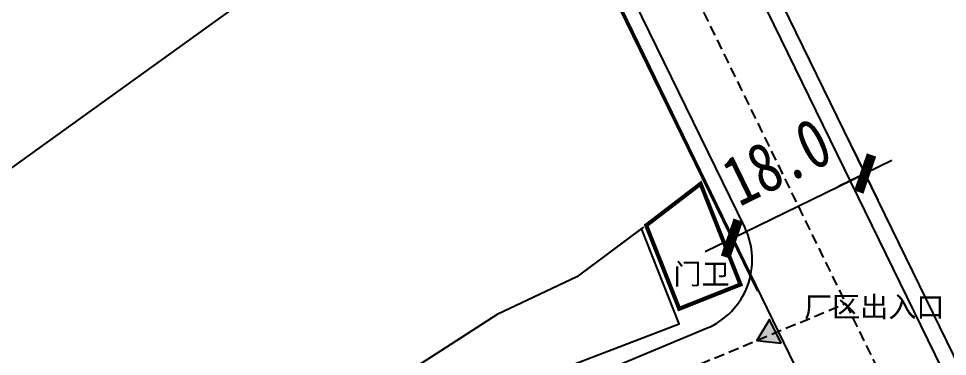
# Model space of a CAD drawing. Extents: x -809667 to 586099, y 3084146 to 3634412.
# Drawn here: x 382631 to 382743.8, y 3085793.6 to 3085834.6 of the extents above; entities that cross this region are included whole.
import ezdxf
from ezdxf.enums import TextEntityAlignment as Align

# ---------------------------------------------------------------- set-up
doc = ezdxf.new("R2010")
doc.units = 0
doc.header["$LTSCALE"] = 0.5
doc.header["$PDSIZE"] = 0.2
doc.linetypes.add('DASHED', pattern=[0.75, 0.5, -0.25])
doc.layers.get('0').update_dxf_attribs({"linetype": 'CONTINUOUS'})
doc.layers.get('Defpoints').update_dxf_attribs({"linetype": 'CONTINUOUS'})
for name, color, linetype in [('0-人行道线', 46, 'CONTINUOUS'), ('DM-尺寸标注', 7, 'CONTINUOUS'), ('JMD', 7, 'CONTINUOUS'), ('建筑', 7, 'CONTINUOUS'), ('文字', 7, 'CONTINUOUS'), ('道路', 4, 'CONTINUOUS')]:
    doc.layers.add(name, color=color, linetype=linetype)
doc.styles.add('DIMST', font='', dxfattribs={"width": 0.8})
doc.styles.get("Standard").update_dxf_attribs({"font": 'rs.shx', "bigfont": 'hztxt.shx'})
doc.styles.add('宋体', font='')
doc.styles.get('DIMST').set_extended_font_data('SimSun')
doc.styles.get('宋体').set_extended_font_data('SimSun')
doc.dimstyles.get("Standard").update_dxf_attribs({"dimtxt": 0.18, "dimasz": 0.18, "dimexe": 0.18, "dimexo": 0.0625, "dimgap": 0.09, "dimtad": 0, "dimtih": 1, "dimtoh": 1, "dimdec": 4, "dimzin": 0, "dimdsep": 46, "dimtxsty": 'Standard', "dimcen": 0.09, "dimadec": 0, "dimazin": 0, "dimtfac": 1, "dimtdec": 4, "dimtofl": 0, "dimtmove": 0, "dimatfit": 3, "dimfxl": 0, "dimtolj": 1, "dimtzin": 0, "dimarcsym": 0})

# ---------------------------------------------------------------- blocks, each defined once
blk = doc.blocks.new('尺寸线')
for p, q in [((0, 60), (0, -60)), ((-60, 0), (60, 0))]:
    blk.add_line(p, q)
at = {"const_width": 20}
blk.add_lwpolyline([(-28, -28), (28, 28)], dxfattribs=at)
blk = doc.blocks.new('*D72')
at = {"layer": 'Defpoints', "color": 0, "linetype": 'Continuous', "transparency": 16777216}
for p in [(382733.81, 3085815.82), (382733.81, 3085815.82), (382717.63, 3085807.92)]:
    blk.add_point(p, dxfattribs=at)
at = {"layer": 'DM-尺寸标注', "color": 0, "linetype": 'Continuous', "lineweight": -2, "transparency": 16777216}
for p, q in [((382717.63, 3085807.92), (382733.81, 3085815.82)), ((382733.86, 3085815.84), (382733.92, 3085815.87)), ((382717.58, 3085807.89), (382717.53, 3085807.86))]:
    blk.add_line(p, q, dxfattribs=at)
at = {"layer": 'DM-尺寸标注', "color": 0, "linetype": 'Continuous', "lineweight": -2, "transparency": 16777216, "xscale": 0.06, "yscale": 0.06, "zscale": 0.06}
for p, rotation in [((382733.81, 3085815.82), 206.0405567010276), ((382717.63, 3085807.92), 26.0405567010276)]:
    blk.add_blockref('尺寸线', p, dxfattribs=dict(at, rotation=rotation))
at = {"layer": 'DM-尺寸标注', "color": 0, "linetype": 'Continuous', "transparency": 16777216, "insert": (382723.09, 3085817.26), "char_height": 6, "attachment_point": 5, "rotation": 26.0406, "style": 'DIMST'}
blk.add_mtext('\\A1;18.0', dxfattribs=at)
blk = doc.blocks.new('A$C09E026DC')
at = {"linetype": 'Continuous'}
blk.add_hatch(color=0, dxfattribs=at).paths.add_polyline_path([(0, 0), (2.268, 0), (1.134, 1.771)])
at = {"color": 0, "linetype": 'Continuous', "flags": 128}
blk.add_lwpolyline([(0, 0), (2.268, 0), (1.134, 1.771), (0, 0)], close=True, dxfattribs=at)

msp = doc.modelspace()

# ---------------------------------------------------------------- linework, layer by layer
at = {"layer": '0-人行道线', "linetype": 'Continuous', "flags": 128}
for points in [[(382690.45, 3085863.553), (382720.75, 3085801.54)], [(382788.198, 3085720.112), (382765.311, 3085751.341), (382710.483, 3085863.553)]]:
    msp.add_lwpolyline(points, dxfattribs=at)
at = {"layer": '建筑', "linetype": 'Continuous', "const_width": 0.5, "flags": 128}
msp.add_lwpolyline([(382707.23, 3085809.523), (382713.833, 3085814.577), (382718.675, 3085802.356), (382711.237, 3085799.41)], close=True, dxfattribs=at)
at = {"layer": '文字', "linetype": 'Continuous', "flags": 128}
for points in [[(382581.269, 3085781.892), (382587.728, 3085785.991), (382691.992, 3085861.002), (382748.361, 3085745.012)], [(382706.881, 3085809.291), (382698.788, 3085803.302), (382689.119, 3085798.735), (382674.322, 3085789.19), (382673.067, 3085788.316)]]:
    msp.add_lwpolyline(points, dxfattribs=at)
at = {"layer": '道路', "linetype": 'Continuous', "flags": 128}
msp.add_lwpolyline([(382667.384, 3085777.383), (382714.561, 3085797.039, 0.4318134), (382719.185, 3085809.298), (382693.326, 3085862.221), (382692.683, 3085863.553)], format="xyb", dxfattribs=at)
at = {"layer": '道路', "color": 1, "linetype": 'DASHED', "ltscale": 5, "flags": 128}
for points in [[(382757.577, 3085746.669), (382700.467, 3085863.553)], [(382668.807, 3085773.967), (382731.48, 3085800.08)]]:
    msp.add_lwpolyline(points, dxfattribs=at)
at = {"layer": '道路', "linetype": 'Continuous', "flags": 128}
for points in [[(382786.585, 3085718.929), (382763.593, 3085750.303), (382708.257, 3085863.553)], [(382681.232, 3085786.103), (382711.243, 3085797.582), (382706.667, 3085809.133), (382698.788, 3085803.302), (382689.119, 3085798.735), (382674.322, 3085789.19), (382673.323, 3085788.494), (382681.232, 3085786.103)]]:
    msp.add_lwpolyline(points, dxfattribs=at)

# ---------------------------------------------------------------- block references
at = {"color": 8, "linetype": 'Continuous', "xscale": 1.417499999999999, "yscale": 1.417499999999999, "zscale": 1.417499999999999, "rotation": 116.0405566931553}
msp.add_blockref('A$C09E026DC', (382723.623, 3085795.231), dxfattribs=at)

# ---------------------------------------------------------------- texts
at = {"layer": 'JMD', "linetype": 'Continuous', "style": '宋体'}
for s, p in [('门卫', (382713.958, 3085803.677)), ('厂区出入口', (382734.914, 3085799.699))]:
    msp.add_text(s, height=2.5, dxfattribs=at).set_placement(p, align=Align.MIDDLE)

# ---------------------------------------------------------------- dimensions: what is measured, and where the dimension line sits
at = {"layer": 'DM-尺寸标注', "linetype": 'Continuous'}
dim = msp.add_linear_dim(base=(382733.807, 3085815.818), p1=(382717.635, 3085807.916), p2=(382733.807, 3085815.818), angle=26.04056, text='18.0', dimstyle='Standard', override={"dimscale": 1, "dimtxt": 6, "dimasz": 0.06, "dimexe": 0, "dimexo": 0, "dimgap": 3, "dimtad": 1, "dimjust": 0, "dimtih": 0, "dimtoh": 0, "dimdec": 1, "dimlfac": 1, "dimdsep": 46, "dimtxsty": 'DIMST', "dimblk": '尺寸线', "dimsah": 0, "dimtsz": 0, "dimcen": 0, "dimdle": 1.5, "dimse1": 0, "dimse2": 0, "dimsd1": 0, "dimsd2": 0, "dimtol": 0, "dimtix": 1, "dimtofl": 1, "dimtmove": 2, "dimatfit": 3}, dxfattribs=at)
dim.commit()
dim.dimension.update_dxf_attribs({"geometry": '*D72', "text_midpoint": (382723.087, 3085817.258)})

doc.saveas('drawing.dxf')
